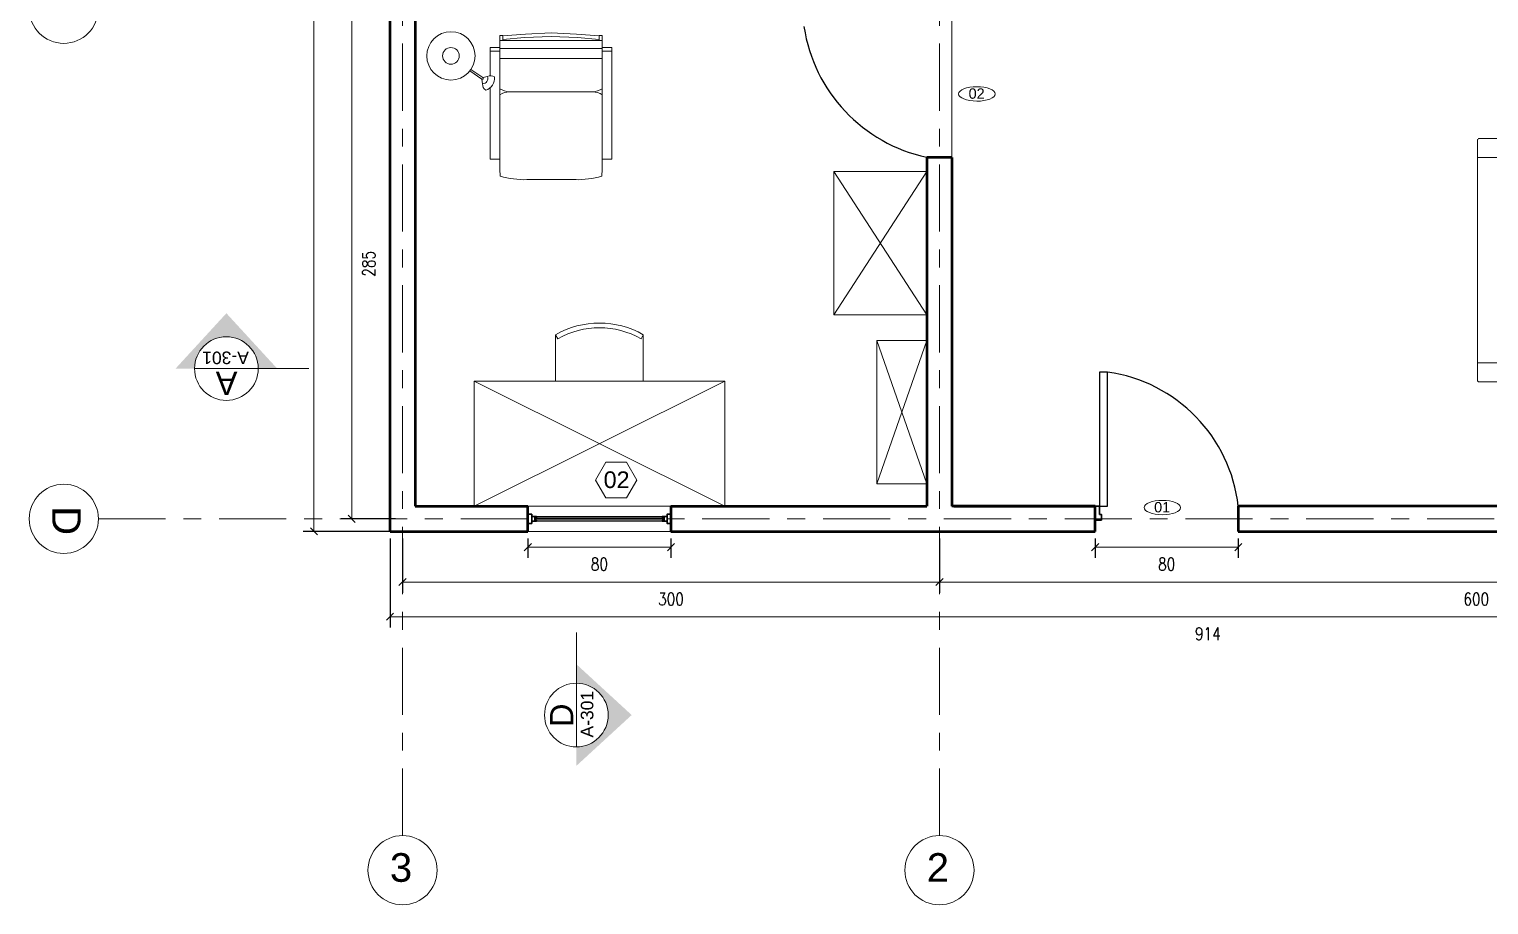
# Model space of a CAD drawing. Header units: inches. Extents: x -1721 to -596, y -6348 to -3031.
# Drawn here: x -883.44 to -875.28, y -3137.83 to -3132.93 of the extents above; entities that cross this region are included whole.
import ezdxf
from ezdxf.enums import TextEntityAlignment as Align

# ---------------------------------------------------------------- set-up
doc = ezdxf.new("R2010")
doc.units = ezdxf.units.IN
doc.header["$MEASUREMENT"] = 0
doc.linetypes.add('$0$CENTERX2', pattern=[4, 2.5, -0.5, 0.5, -0.5])
doc.linetypes.add('$0$CENTRO2', pattern=[1.125, 0.75, -0.125, 0.125, -0.125])
for name, color, linetype, lineweight in [('$0$A-FURN_Num_Penna__251', 251, 'Continuous', 18), ('$0$AA - montanti', 7, 'Continuous', 35), ('$0$AA - pareti sezionate', 236, 'Continuous', 50), ('$0$AA - serramenti e porte', 4, 'Continuous', 25), ('$0$AA - struttura finestre', 6, 'Continuous', 25), ('$0$AA- arredo', 8, 'Continuous', 18), ('$0$SEZIONE ARREDO', 8, 'Continuous', 25), ('$1$AA - linee quote', 3, 'Continuous', 13), ('$2$A-FURN', 8, 'Continuous', 18)]:
    doc.layers.add(name, color=color, linetype=linetype, lineweight=lineweight)
doc.styles.add('$0$ARIAL', font='Arial.ttf')
doc.styles.add('$4$E-ROMANS', font='romans.shx', dxfattribs={"width": 0.8})
doc.dimstyles.new('$0$E-0100_TICK_12', dxfattribs={"dimscale": 0.001, "dimtxt": 70, "dimasz": 40, "dimexe": 60, "dimexo": 40, "dimgap": 60, "dimtad": 4, "dimdec": 0, "dimlfac": 100, "dimzin": 0, "dimdsep": 46, "dimtxsty": '$4$E-ROMANS', "dimblk": 'OBLIQUE', "dimblk1": 'OBLIQUE', "dimblk2": 'OBLIQUE', "dimcen": 60, "dimclrd": 256, "dimclre": 256, "dimclrt": 256, "dimadec": 0, "dimazin": 0, "dimtfac": 1, "dimtdec": 0, "dimtmove": 1, "dimatfit": 3, "dimldrblk": '$0$_Open90', "dimfxl": 1, "dimtfill": 1, "dimtolj": 1, "dimtzin": 0, "dimlwd": -1, "dimarcsym": 0})

# ---------------------------------------------------------------- blocks, each defined once
blk = doc.blocks.new('_Oblique')
at = {"color": 0, "linetype": 'ByBlock', "lineweight": -2}
blk.add_line((-0.5, -0.5), (0.5, 0.5), dxfattribs=at)
blk = doc.blocks.new('*D1048')
at = {"layer": '$1$AA - linee quote', "linetype": 'Continuous', "lineweight": -2, "transparency": 16777216}
for p, q in [((-875.4607, -3126.67), (-881.9059, -3126.67)), ((-881.3907, -3135.74), (-881.9059, -3135.74))]:
    blk.add_line(p, q, dxfattribs=at)
at = {"layer": '$1$AA - linee quote', "transparency": 16777216}
blk.add_line((-881.8459, -3135.74), (-881.8459, -3126.67), dxfattribs=at)
at = {"layer": 'DEFPOINTS', "color": 0, "linetype": 'Continuous', "transparency": 16777216}
for p in [(-881.8459, -3126.67), (-875.4207, -3126.67), (-881.3507, -3135.74)]:
    blk.add_point(p, dxfattribs=at)
at = {"layer": '$1$AA - linee quote', "linetype": 'Continuous', "transparency": 16777216, "xscale": 0.04, "yscale": 0.04, "zscale": 0.04}
for p, rotation in [((-881.8459, -3126.67), 90), ((-881.8459, -3135.74), 270)]:
    blk.add_blockref('_Oblique', p, dxfattribs=dict(at, rotation=rotation))
at = {"layer": '$1$AA - linee quote', "linetype": 'Continuous', "transparency": 16777216, "insert": (-881.7509, -3131.205), "char_height": 0.07, "attachment_point": 5, "rotation": 90, "style": '$4$E-ROMANS', "bg_fill": 3, "box_fill_scale": 1.25, "bg_fill_color": 256, "bg_fill_true_color": 13158600, "bg_fill_transparency": 0}
blk.add_mtext('\\A1;907', dxfattribs=at)
blk = doc.blocks.new('$0$_Open90')
at = {"color": 0, "linetype": 'ByBlock', "lineweight": -2}
for p, q in [((-19.69, 19.69), (0, 0)), ((0, 0), (-39.37, 0)), ((0, 0), (-19.69, -19.69))]:
    blk.add_line(p, q, dxfattribs=at)
blk = doc.blocks.new('*D1062')
at = {"layer": '$1$AA - linee quote', "linetype": 'Continuous', "lineweight": -2, "transparency": 16777216}
for p, q in [((-880.6507, -3135.78), (-880.6507, -3135.888)), ((-879.8507, -3135.78), (-879.8507, -3135.888))]:
    blk.add_line(p, q, dxfattribs=at)
at = {"layer": '$1$AA - linee quote', "transparency": 16777216}
blk.add_line((-880.6507, -3135.828), (-879.8507, -3135.828), dxfattribs=at)
at = {"layer": 'DEFPOINTS', "color": 0, "linetype": 'Continuous', "transparency": 16777216}
for p in [(-880.6507, -3135.74), (-879.8507, -3135.74), (-879.8507, -3135.828)]:
    blk.add_point(p, dxfattribs=at)
at = {"layer": '$1$AA - linee quote', "linetype": 'Continuous', "transparency": 16777216, "xscale": 0.04, "yscale": 0.04, "zscale": 0.04, "rotation": 180}
blk.add_blockref('_Oblique', (-880.6507, -3135.828), dxfattribs=at)
at = {"layer": '$1$AA - linee quote', "linetype": 'Continuous', "transparency": 16777216, "xscale": 0.04, "yscale": 0.04, "zscale": 0.04}
blk.add_blockref('_Oblique', (-879.8507, -3135.828), dxfattribs=at)
at = {"layer": '$1$AA - linee quote', "linetype": 'Continuous', "transparency": 16777216, "insert": (-880.2507, -3135.923), "char_height": 0.07, "attachment_point": 5, "style": '$4$E-ROMANS', "bg_fill": 3, "box_fill_scale": 1.25, "bg_fill_color": 256, "bg_fill_true_color": 13158600, "bg_fill_transparency": 0}
blk.add_mtext('\\A1;80', dxfattribs=at)
blk = doc.blocks.new('*D1063')
at = {"layer": '$1$AA - linee quote', "linetype": 'Continuous', "lineweight": -2, "transparency": 16777216}
for p, q in [((-877.4807, -3135.78), (-877.4807, -3135.888)), ((-876.6807, -3135.78), (-876.6807, -3135.888))]:
    blk.add_line(p, q, dxfattribs=at)
at = {"layer": '$1$AA - linee quote', "transparency": 16777216}
blk.add_line((-877.4807, -3135.828), (-876.6807, -3135.828), dxfattribs=at)
at = {"layer": 'DEFPOINTS', "color": 0, "linetype": 'Continuous', "transparency": 16777216}
for p in [(-877.4807, -3135.74), (-876.6807, -3135.74), (-876.6807, -3135.828)]:
    blk.add_point(p, dxfattribs=at)
at = {"layer": '$1$AA - linee quote', "linetype": 'Continuous', "transparency": 16777216, "xscale": 0.04, "yscale": 0.04, "zscale": 0.04, "rotation": 180}
blk.add_blockref('_Oblique', (-877.4807, -3135.828), dxfattribs=at)
at = {"layer": '$1$AA - linee quote', "linetype": 'Continuous', "transparency": 16777216, "xscale": 0.04, "yscale": 0.04, "zscale": 0.04}
blk.add_blockref('_Oblique', (-876.6807, -3135.828), dxfattribs=at)
at = {"layer": '$1$AA - linee quote', "linetype": 'Continuous', "transparency": 16777216, "insert": (-877.0807, -3135.923), "char_height": 0.07, "attachment_point": 5, "style": '$4$E-ROMANS', "bg_fill": 3, "box_fill_scale": 1.25, "bg_fill_color": 256, "bg_fill_true_color": 13158600, "bg_fill_transparency": 0}
blk.add_mtext('\\A1;80', dxfattribs=at)
blk = doc.blocks.new('*D1065')
at = {"layer": '$1$AA - linee quote', "linetype": 'Continuous', "lineweight": -2, "transparency": 16777216}
for p, q in [((-881.3507, -3135.78), (-881.3507, -3136.0831)), ((-878.3507, -3135.78), (-878.3507, -3136.0831))]:
    blk.add_line(p, q, dxfattribs=at)
at = {"layer": '$1$AA - linee quote', "transparency": 16777216}
blk.add_line((-881.3507, -3136.0231), (-878.3507, -3136.0231), dxfattribs=at)
at = {"layer": 'DEFPOINTS', "color": 0, "linetype": 'Continuous', "transparency": 16777216}
for p in [(-881.3507, -3135.74), (-878.3507, -3135.74), (-878.3507, -3136.0231)]:
    blk.add_point(p, dxfattribs=at)
at = {"layer": '$1$AA - linee quote', "linetype": 'Continuous', "transparency": 16777216, "xscale": 0.04, "yscale": 0.04, "zscale": 0.04, "rotation": 180}
blk.add_blockref('_Oblique', (-881.3507, -3136.0231), dxfattribs=at)
at = {"layer": '$1$AA - linee quote', "linetype": 'Continuous', "transparency": 16777216, "xscale": 0.04, "yscale": 0.04, "zscale": 0.04}
blk.add_blockref('_Oblique', (-878.3507, -3136.0231), dxfattribs=at)
at = {"layer": '$1$AA - linee quote', "linetype": 'Continuous', "transparency": 16777216, "insert": (-879.8507, -3136.1181), "char_height": 0.07, "attachment_point": 5, "style": '$4$E-ROMANS', "bg_fill": 3, "box_fill_scale": 1.25, "bg_fill_color": 256, "bg_fill_true_color": 13158600, "bg_fill_transparency": 0}
blk.add_mtext('\\A1;300', dxfattribs=at)
blk = doc.blocks.new('*D1066')
at = {"layer": '$1$AA - linee quote', "linetype": 'Continuous', "lineweight": -2, "transparency": 16777216}
for p, q in [((-878.3507, -3135.78), (-878.3507, -3136.0831)), ((-872.3507, -3135.78), (-872.3507, -3136.0831))]:
    blk.add_line(p, q, dxfattribs=at)
at = {"layer": '$1$AA - linee quote', "transparency": 16777216}
blk.add_line((-878.3507, -3136.0231), (-872.3507, -3136.0231), dxfattribs=at)
at = {"layer": 'DEFPOINTS', "color": 0, "linetype": 'Continuous', "transparency": 16777216}
for p in [(-878.3507, -3135.74), (-872.3507, -3135.74), (-872.3507, -3136.0231)]:
    blk.add_point(p, dxfattribs=at)
at = {"layer": '$1$AA - linee quote', "linetype": 'Continuous', "transparency": 16777216, "xscale": 0.04, "yscale": 0.04, "zscale": 0.04, "rotation": 180}
blk.add_blockref('_Oblique', (-878.3507, -3136.0231), dxfattribs=at)
at = {"layer": '$1$AA - linee quote', "linetype": 'Continuous', "transparency": 16777216, "xscale": 0.04, "yscale": 0.04, "zscale": 0.04}
blk.add_blockref('_Oblique', (-872.3507, -3136.0231), dxfattribs=at)
at = {"layer": '$1$AA - linee quote', "linetype": 'Continuous', "transparency": 16777216, "insert": (-875.3507, -3136.1181), "char_height": 0.07, "attachment_point": 5, "style": '$4$E-ROMANS', "bg_fill": 3, "box_fill_scale": 1.25, "bg_fill_color": 256, "bg_fill_true_color": 13158600, "bg_fill_transparency": 0}
blk.add_mtext('\\A1;600', dxfattribs=at)
blk = doc.blocks.new('*D1067')
at = {"layer": '$1$AA - linee quote', "linetype": 'Continuous', "lineweight": -2, "transparency": 16777216}
for p, q in [((-881.4207, -3135.78), (-881.4207, -3136.2771)), ((-872.2807, -3135.78), (-872.2807, -3136.2771))]:
    blk.add_line(p, q, dxfattribs=at)
at = {"layer": '$1$AA - linee quote', "transparency": 16777216}
blk.add_line((-881.4207, -3136.2171), (-872.2807, -3136.2171), dxfattribs=at)
at = {"layer": 'DEFPOINTS', "color": 0, "linetype": 'Continuous', "transparency": 16777216}
for p in [(-881.4207, -3135.74), (-872.2807, -3135.74), (-872.2807, -3136.2171)]:
    blk.add_point(p, dxfattribs=at)
at = {"layer": '$1$AA - linee quote', "linetype": 'Continuous', "transparency": 16777216, "xscale": 0.04, "yscale": 0.04, "zscale": 0.04, "rotation": 180}
blk.add_blockref('_Oblique', (-881.4207, -3136.2171), dxfattribs=at)
at = {"layer": '$1$AA - linee quote', "linetype": 'Continuous', "transparency": 16777216, "xscale": 0.04, "yscale": 0.04, "zscale": 0.04}
blk.add_blockref('_Oblique', (-872.2807, -3136.2171), dxfattribs=at)
at = {"layer": '$1$AA - linee quote', "linetype": 'Continuous', "transparency": 16777216, "insert": (-876.8507, -3136.3121), "char_height": 0.07, "attachment_point": 5, "style": '$4$E-ROMANS', "bg_fill": 3, "box_fill_scale": 1.25, "bg_fill_color": 256, "bg_fill_true_color": 13158600, "bg_fill_transparency": 0}
blk.add_mtext('\\A1;914', dxfattribs=at)
blk = doc.blocks.new('*D1079')
at = {"layer": '$1$AA - linee quote', "linetype": 'Continuous', "lineweight": -2, "transparency": 16777216}
for p, q in [((-881.3907, -3132.82), (-881.6947, -3132.82)), ((-881.3907, -3135.67), (-881.6947, -3135.67))]:
    blk.add_line(p, q, dxfattribs=at)
at = {"layer": '$1$AA - linee quote', "transparency": 16777216}
blk.add_line((-881.6347, -3132.82), (-881.6347, -3135.67), dxfattribs=at)
at = {"layer": 'DEFPOINTS', "color": 0, "linetype": 'Continuous', "transparency": 16777216}
for p in [(-881.3507, -3132.82), (-881.6347, -3135.67), (-881.3507, -3135.67)]:
    blk.add_point(p, dxfattribs=at)
at = {"layer": '$1$AA - linee quote', "linetype": 'Continuous', "transparency": 16777216, "xscale": 0.04, "yscale": 0.04, "zscale": 0.04}
for p, rotation in [((-881.6347, -3132.82), 90), ((-881.6347, -3135.67), 270)]:
    blk.add_blockref('_Oblique', p, dxfattribs=dict(at, rotation=rotation))
at = {"layer": '$1$AA - linee quote', "linetype": 'Continuous', "transparency": 16777216, "insert": (-881.5397, -3134.245), "char_height": 0.07, "attachment_point": 5, "rotation": 90, "style": '$4$E-ROMANS', "bg_fill": 3, "box_fill_scale": 1.25, "bg_fill_color": 256, "bg_fill_true_color": 13158600, "bg_fill_transparency": 0}
blk.add_mtext('\\A1;285', dxfattribs=at)

msp = doc.modelspace()

# ---------------------------------------------------------------- hatches: boundary and pattern name
at = {"layer": '$1$AA - linee quote'}
h = msp.add_hatch(color=256, dxfattribs=at)
h.dxf.hatch_style = 1
h.paths.add_polyline_path([(-882.6191, -3134.8303), (-882.5131, -3134.8303, -1), (-882.1575, -3134.8303), (-882.0515, -3134.8303), (-882.3353, -3134.5213)])
h = msp.add_hatch(color=256, dxfattribs=at)
h.dxf.hatch_style = 1
h.paths.add_polyline_path([(-880.3793, -3136.4824), (-880.3793, -3136.5884, -1), (-880.3793, -3136.9441), (-880.3793, -3137.0501), (-880.0704, -3136.7663)])

# ---------------------------------------------------------------- linework, layer by layer
at = {"layer": '$0$A-FURN_Num_Penna__251'}
msp.add_line((-880.9507, -3135.6), (-879.5507, -3135.6), dxfattribs=at)
at = {"layer": '$0$AA - montanti'}
for points in [[(-877.4807, -3135.645), (-877.4807, -3135.645), (-877.4807, -3135.6), (-877.4557, -3135.6), (-877.4557, -3135.645)], [(-877.4807, -3135.645), (-877.4807, -3135.645), (-877.4807, -3135.6), (-877.4557, -3135.6), (-877.4557, -3135.645)], [(-880.629, -3135.6569), (-880.603, -3135.6569), (-880.603, -3135.6625)], [(-880.629, -3135.6832), (-880.603, -3135.6832), (-880.603, -3135.6775), (-880.6123, -3135.6775), (-880.6123, -3135.6725), (-880.6123, -3135.6675), (-880.6123, -3135.6625), (-880.603, -3135.6625)], [(-879.8723, -3135.6569), (-879.8983, -3135.6569), (-879.8983, -3135.6625)], [(-879.8723, -3135.6832), (-879.8983, -3135.6832), (-879.8983, -3135.6775), (-879.889, -3135.6775), (-879.889, -3135.6725), (-879.889, -3135.6675), (-879.889, -3135.6625), (-879.8983, -3135.6625)], [(-877.4557, -3135.645), (-877.4457, -3135.645), (-877.4457, -3135.677), (-877.4807, -3135.677), (-877.4807, -3135.645)]]:
    msp.add_lwpolyline(points, dxfattribs=at)
for points in [[(-880.6507, -3135.6446), (-880.6507, -3135.6955), (-880.629, -3135.6955), (-880.629, -3135.6446)], [(-879.8507, -3135.6446), (-879.8507, -3135.6955), (-879.8723, -3135.6955), (-879.8723, -3135.6446)]]:
    msp.add_lwpolyline(points, close=True, dxfattribs=at)
at = {"layer": '$0$AA - pareti sezionate'}
for p, q in [((-881.4207, -3135.74), (-881.4207, -3129.69)), ((-881.2807, -3129.83), (-881.2807, -3135.6)), ((-878.4207, -3133.65), (-878.2807, -3133.65)), ((-878.4207, -3133.65), (-878.4207, -3135.6)), ((-878.2807, -3133.6503), (-878.2807, -3135.6)), ((-880.6507, -3135.74), (-880.6507, -3135.6)), ((-879.8507, -3135.6), (-879.8507, -3135.74)), ((-879.8507, -3135.6), (-878.4207, -3135.6)), ((-877.4807, -3135.6), (-878.2807, -3135.6)), ((-877.4807, -3135.74), (-877.4807, -3135.6)), ((-874.0407, -3135.6), (-876.6807, -3135.6)), ((-876.6807, -3135.6), (-876.6807, -3135.74)), ((-879.8507, -3135.74), (-877.4807, -3135.74)), ((-876.6807, -3135.74), (-874.0407, -3135.74))]:
    msp.add_line(p, q, dxfattribs=at)
at = {"layer": '$0$AA - pareti sezionate', "ltscale": 0.8}
msp.add_line((-878.2707, -3135.6), (-877.4807, -3135.6), dxfattribs=at)
at = {"layer": '$0$AA - pareti sezionate'}
for points in [[(-881.2807, -3135.6), (-880.6507, -3135.6)], [(-881.4207, -3135.74), (-880.6507, -3135.74)]]:
    msp.add_lwpolyline(points, dxfattribs=at)
at = {"layer": '$0$AA - serramenti e porte'}
for p, q in [((-880.603, -3135.6569), (-879.8983, -3135.6569)), ((-879.8983, -3135.6832), (-880.603, -3135.6832))]:
    msp.add_line(p, q, dxfattribs=at)
msp.add_lwpolyline([(-877.4557, -3134.85), (-877.4557, -3135.6), (-877.4107, -3135.6), (-877.4107, -3134.85)], close=True, dxfattribs=at)
for centre, radius, start, end in [((-878.2366, -3132.7885), 0.8809, 188.5846, 257.94254), ((-877.5295, -3135.696), 0.8543, 6.45036, 82.0012)]:
    msp.add_arc(centre, radius, start, end, dxfattribs=at)
at = {"layer": '$0$AA - struttura finestre'}
for p, q in [((-879.889, -3135.6675), (-880.6123, -3135.6675)), ((-879.889, -3135.6725), (-880.6123, -3135.6725))]:
    msp.add_line(p, q, dxfattribs=at)
at = {"layer": '$0$AA- arredo'}
for p, q in [((-880.7979, -3133.042), (-880.8077, -3133.042)), ((-880.2444, -3133.042), (-880.2346, -3133.042)), ((-880.9747, -3133.1675), (-880.9076, -3133.213)), ((-880.9688, -3133.1594), (-880.902, -3133.2047)), ((-880.8076, -3133.0982), (-880.5211, -3133.0982)), ((-880.2346, -3133.0982), (-880.5211, -3133.0982)), ((-880.9076, -3133.213), (-880.9032, -3133.2393)), ((-880.902, -3133.2047), (-880.876, -3133.1987)), ((-880.7532, -3133.2838), (-880.5211, -3133.2838)), ((-880.2891, -3133.2838), (-880.5211, -3133.2838)), ((-880.2346, -3133.717), (-880.2346, -3133.6607)), ((-880.8077, -3133.717), (-880.8049, -3133.7551)), ((-880.2346, -3133.717), (-880.2374, -3133.7551)), ((-880.656, -3133.7748), (-880.5155, -3133.7748)), ((-880.3807, -3133.7748), (-880.5211, -3133.7748)), ((-880.4957, -3134.6663), (-880.4957, -3134.6413)), ((-880.4957, -3134.6413), (-880.4833, -3134.6638)), ((-880.0057, -3134.6413), (-880.018, -3134.6638)), ((-880.0057, -3134.6663), (-880.0057, -3134.6413)), ((-880.4957, -3134.6488), (-880.4957, -3134.6663)), ((-880.4957, -3134.9), (-880.4957, -3134.6663)), ((-880.0057, -3134.9), (-880.0057, -3134.6663)), ((-880.9507, -3134.9), (-879.5507, -3134.9)), ((-880.9507, -3135.6), (-880.9507, -3134.9)), ((-879.5507, -3134.9), (-880.9507, -3135.6)), ((-880.9507, -3134.9), (-879.5507, -3135.6)), ((-879.5507, -3134.9), (-879.5507, -3135.6))]:
    msp.add_line(p, q, dxfattribs=at)
at = {"layer": '$0$AA- arredo', "lineweight": 13}
for p, q in [((-878.4204, -3134.5299), (-878.9404, -3134.5299)), ((-880.6507, -3135.6), (-879.8507, -3135.6)), ((-880.6507, -3135.74), (-879.8507, -3135.74))]:
    msp.add_line(p, q, dxfattribs=at)
at = {"layer": '$0$AA- arredo'}
for points in [[(-880.8077, -3132.9688), (-880.7909, -3132.9688), (-880.7909, -3132.997), (-880.8077, -3132.997)], [(-880.2346, -3132.9688), (-880.2514, -3132.9688), (-880.2514, -3132.997), (-880.2346, -3132.997)], [(-880.8611, -3133.0363), (-880.8077, -3133.0363), (-880.8077, -3133.0564), (-880.8611, -3133.0564)], [(-880.1811, -3133.6607), (-880.2346, -3133.6607), (-880.2346, -3133.0363), (-880.1811, -3133.0363)], [(-880.1811, -3133.0363), (-880.2346, -3133.0363), (-880.2346, -3133.0564), (-880.1811, -3133.0564)]]:
    msp.add_lwpolyline(points, close=True, dxfattribs=at)
for points in [[(-880.8077, -3132.997), (-880.8077, -3133.717)], [(-880.7976, -3132.997), (-880.5211, -3132.997)], [(-880.7909, -3132.9716), (-880.6629, -3132.9611), (-880.5211, -3132.9548)], [(-880.7908, -3132.9913), (-880.6692, -3132.9811), (-880.5211, -3132.9744)], [(-880.2514, -3132.9716), (-880.3794, -3132.9611), (-880.5211, -3132.9548)], [(-880.2515, -3132.9913), (-880.3731, -3132.9811), (-880.5211, -3132.9744)], [(-880.2446, -3132.997), (-880.5211, -3132.997)], [(-880.2346, -3132.997), (-880.2346, -3133.6607)], [(-880.8611, -3133.2619), (-880.8611, -3133.6607), (-880.8077, -3133.6607), (-880.8077, -3133.0363), (-880.8611, -3133.0363), (-880.8611, -3133.1945)], [(-880.5211, -3133.042), (-880.7979, -3133.042)], [(-880.5211, -3133.042), (-880.2444, -3133.042)], [(-878.4207, -3135.4744), (-878.4207, -3134.6744), (-878.7007, -3134.6744), (-878.4207, -3135.4744), (-878.7007, -3135.4744)], [(-878.7007, -3134.6744), (-878.7007, -3135.4744), (-878.4207, -3134.6744)]]:
    msp.add_lwpolyline(points, dxfattribs=at)
at = {"layer": '$0$AA- arredo', "color": 251, "linetype": 'Continuous', "lineweight": 18, "flags": 128}
for points in [[(-875.3439, -3133.6517), (-874.5805, -3133.6517, 0.414214), (-874.5705, -3133.6417), (-874.5705, -3133.555, 0.414214), (-874.5805, -3133.545), (-875.3339, -3133.545, 0.414214), (-875.3439, -3133.555), (-875.3439, -3134.225)], [(-875.3439, -3134.7984), (-874.5805, -3134.7984, -0.414214), (-874.5705, -3134.8084), (-874.5705, -3134.895, -0.414214), (-874.5805, -3134.905), (-875.3339, -3134.905, -0.414214), (-875.3439, -3134.895), (-875.3439, -3134.225)]]:
    msp.add_lwpolyline(points, format="xyb", dxfattribs=at)
msp.add_lwpolyline([(-874.5805, -3133.545), (-875.3339, -3133.545)], dxfattribs=at)
at = {"layer": '$0$AA- arredo', "lineweight": 13}
msp.add_lwpolyline([(-878.9404, -3133.7299), (-878.4204, -3133.7299), (-878.4204, -3134.5299)], close=True, dxfattribs=at)
msp.add_lwpolyline([(-878.9404, -3133.7299), (-878.9404, -3134.5299), (-878.4204, -3133.7299)], dxfattribs=at)
at = {"layer": '$0$AA- arredo'}
for radius in [0.135, 0.0466]:
    msp.add_circle((-881.0803, -3133.0833), radius, dxfattribs=at)
for centre, radius, start, end in [((-880.9048, -3133.2088), 0.005, 235.88642, 55.88642), ((-880.8644, -3133.2427), 0.0389, 175.00024, 236.04835), ((-880.9048, -3133.2088), 0.0305, 273.00457, 19.33466), ((-880.9048, -3133.2088), 0.0687, 285.73892, 6.57983), ((-880.8581, -3133.2333), 0.0389, 56.23725, 117.28535), ((-880.7484, -3133.1723), 0.1116, 237.88624, 267.55765), ((-880.7484, -3133.3953), 0.1116, 92.44235, 122.11376), ((-880.2939, -3133.1723), 0.1116, 272.44235, 302.11376), ((-880.2939, -3133.3953), 0.1116, 57.88624, 87.55765), ((-880.6689, -3133.2986), 0.4764, 253.41211, 271.55674), ((-880.3734, -3133.2986), 0.4764, 268.44326, 286.58789), ((-880.2507, -3135.0705), 0.4942, 60.28277, 119.71723), ((-880.2507, -3135.071), 0.469, 60.26279, 119.73721)]:
    msp.add_arc(centre, radius, start, end, dxfattribs=at)
at = {"layer": '$0$SEZIONE ARREDO', "color": 7, "linetype": 'Continuous', "true_color": 0xffffff}
for p, q in [((-881.4207, -3135.74), (-881.4207, -3135.6)), ((-878.4207, -3135.74), (-878.2807, -3135.74))]:
    msp.add_line(p, q, dxfattribs=at)
at = {"layer": '$1$AA - linee quote', "linetype": '$0$CENTRO2', "ltscale": 0.5}
for p, q in [((-881.3507, -3137.44), (-881.3507, -3124.97)), ((-878.3507, -3137.44), (-878.3507, -3124.97)), ((-883.0507, -3135.67), (-870.5807, -3135.67))]:
    msp.add_line(p, q, dxfattribs=at)
at = {"layer": '$1$AA - linee quote'}
for p, q in [((-882.5131, -3134.8305), (-882.1575, -3134.8305)), ((-880.3796, -3136.5884), (-880.3796, -3136.9441))]:
    msp.add_line(p, q, dxfattribs=at)
at = {"layer": '$1$AA - linee quote', "color": 7, "linetype": 'Continuous', "true_color": 0xffffff}
msp.add_line((-881.8742, -3134.8305), (-882.1575, -3134.8305), dxfattribs=at)
at = {"layer": '$1$AA - linee quote', "linetype": 'Continuous'}
msp.add_line((-880.3796, -3136.5884), (-880.3796, -3136.3052), dxfattribs=at)
at = {"layer": '$1$AA - linee quote'}
msp.add_lwpolyline([(-880.0422, -3135.4535), (-880.0999, -3135.3535), (-880.2154, -3135.3535), (-880.2731, -3135.4535), (-880.2154, -3135.5535), (-880.0999, -3135.5535)], close=True, dxfattribs=at)
for centre, radius in [((-883.2439, -3132.82), 0.1933), ((-882.3353, -3134.8305), 0.1778), ((-883.2439, -3135.67), 0.1933), ((-880.3796, -3136.7663), 0.1778), ((-881.3507, -3137.6333), 0.1933), ((-878.3507, -3137.6333), 0.1933)]:
    msp.add_circle(centre, radius, dxfattribs=at)
for centre in [(-878.1415, -3133.2958), (-877.1047, -3135.6071)]:
    msp.add_ellipse(centre, major_axis=(-0.1021, 0.0002), ratio=0.395468, dxfattribs=at)
at = {"layer": '$2$A-FURN', "ltscale": 1.5}
msp.add_line((-878.2807, -3133.65), (-878.2807, -3132.85), dxfattribs=at)
at = {"layer": '$2$A-FURN'}
for p, q in [((-880.6507, -3135.6), (-879.8507, -3135.6)), ((-880.6507, -3135.74), (-879.8507, -3135.74))]:
    msp.add_line(p, q, dxfattribs=at)
at = {"layer": '$2$A-FURN', "ltscale": 0.8}
msp.add_line((-880.6507, -3135.74), (-879.8507, -3135.74), dxfattribs=at)

# ---------------------------------------------------------------- texts
at = {"layer": '$1$AA - linee quote', "style": '$0$ARIAL'}
for s, p in [('02', (-878.1877, -3133.3227)), ('01', (-877.1509, -3135.6339))]:
    msp.add_text(s, height=0.05781, dxfattribs=at).set_placement(p)
msp.add_text('02', height=0.09323, rotation=359.83263, dxfattribs=at).set_placement((-880.2272, -3135.4979))
for tag, height, rotation, p in [('A-301', 0.07, 180, (-882.3399, -3134.7705)), ('A', 0.13, 180, (-882.3341, -3134.9129)), ('A-301', 0.07, 90, (-880.3196, -3136.7616)), ('D', 0.13, 90, (-880.462, -3136.7674))]:
    msp.add_attdef(tag, text='', height=height, rotation=rotation, dxfattribs=at).set_placement(p, align=Align.MIDDLE_CENTER)
at = {"layer": '$1$AA - linee quote', "linetype": '$0$CENTERX2', "ltscale": 5, "style": '$0$ARIAL'}
msp.add_attdef('D', (-883.3087, -3135.5994), '', height=0.16, rotation=270, dxfattribs=at)
for tag, p in [('3', (-881.4213, -3137.6981)), ('2', (-878.4213, -3137.6981))]:
    msp.add_attdef(tag, p, '', height=0.16, dxfattribs=at)

# ---------------------------------------------------------------- next in the draw order: dimensions: what is measured, and where the dimension line sits
at = {"layer": '$1$AA - linee quote', "linetype": 'Continuous'}
dim = msp.add_linear_dim(base=(-881.6347, -3135.67), p1=(-881.3507, -3132.82), p2=(-881.3507, -3135.67), angle=90, dimstyle='$0$E-0100_TICK_12', dxfattribs=at)
dim.commit()
dim.dimension.update_dxf_attribs({"geometry": '*D1079', "text_midpoint": (-881.5397, -3134.245)})
for base, p1, p2, picture, middle in [((-879.8507, -3135.828), (-880.6507, -3135.74), (-879.8507, -3135.74), '*D1062', (-880.2507, -3135.923)), ((-876.6807, -3135.828), (-877.4807, -3135.74), (-876.6807, -3135.74), '*D1063', (-877.0807, -3135.923))]:
    dim = msp.add_linear_dim(base=base, p1=p1, p2=p2, dimstyle='$0$E-0100_TICK_12', dxfattribs=at)
    dim.commit()
    dim.dimension.update_dxf_attribs({"geometry": picture, "text_midpoint": middle})

# ---------------------------------------------------------------- next in the draw order: dimensions: what is measured, and where the dimension line sits
dim = msp.add_linear_dim(base=(-878.3507, -3136.0231), p1=(-881.3507, -3135.74), p2=(-878.3507, -3135.74), dimstyle='$0$E-0100_TICK_12', dxfattribs=at)
dim.commit()
dim.dimension.update_dxf_attribs({"geometry": '*D1065', "text_midpoint": (-879.8507, -3136.1181)})

# ---------------------------------------------------------------- next in the draw order: dimensions: what is measured, and where the dimension line sits
dim = msp.add_linear_dim(base=(-872.3507, -3136.0231), p1=(-878.3507, -3135.74), p2=(-872.3507, -3135.74), dimstyle='$0$E-0100_TICK_12', dxfattribs=at)
dim.commit()
dim.dimension.update_dxf_attribs({"geometry": '*D1066', "text_midpoint": (-875.3507, -3136.1181)})

# ---------------------------------------------------------------- next in the draw order: dimensions: what is measured, and where the dimension line sits
dim = msp.add_linear_dim(base=(-872.2807, -3136.2171), p1=(-881.4207, -3135.74), p2=(-872.2807, -3135.74), dimstyle='$0$E-0100_TICK_12', dxfattribs=at)
dim.commit()
dim.dimension.update_dxf_attribs({"geometry": '*D1067', "text_midpoint": (-876.8507, -3136.3121)})

# ---------------------------------------------------------------- next in the draw order: dimensions: what is measured, and where the dimension line sits
dim = msp.add_linear_dim(base=(-881.8459, -3126.67), p1=(-881.3507, -3135.74), p2=(-875.4207, -3126.67), angle=90, dimstyle='$0$E-0100_TICK_12', dxfattribs=at)
dim.commit()
dim.dimension.update_dxf_attribs({"geometry": '*D1048', "text_midpoint": (-881.7509, -3131.205)})

doc.saveas('drawing.dxf')
